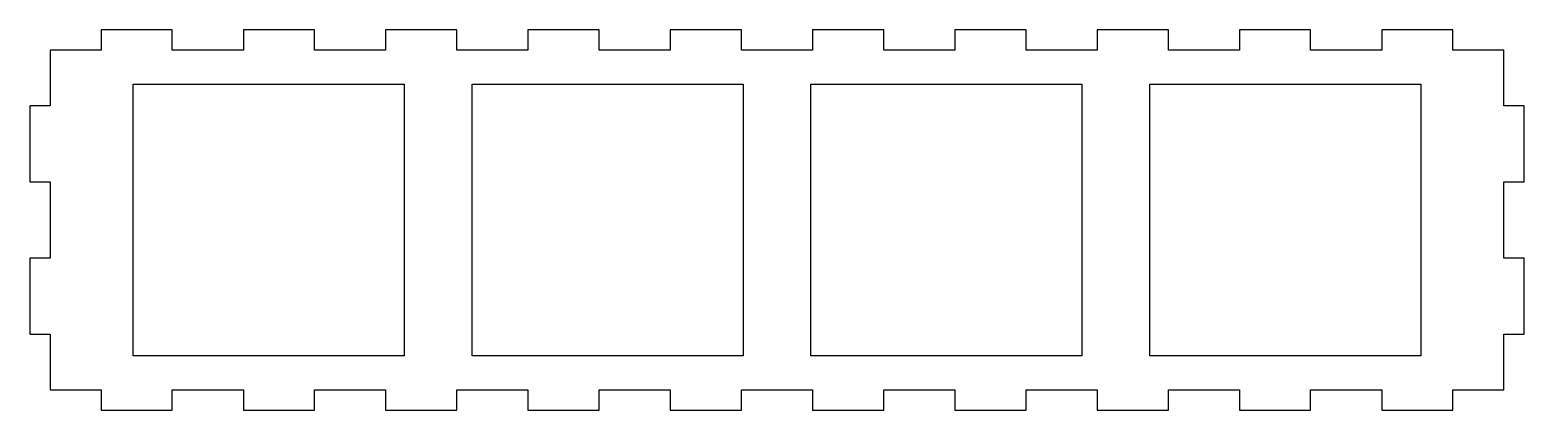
# Model space of a CAD drawing. Header units: millimetres. Extents: x -76 to 144, y 53 to 109.
import ezdxf

# ---------------------------------------------------------------- set-up
doc = ezdxf.new("R2010")
doc.units = ezdxf.units.MM

msp = doc.modelspace()

# ---------------------------------------------------------------- linework, layer by layer
for points in [[(133.73, 106.24), (133.73, 109.24), (123.23, 109.24), (123.23, 106.24), (112.73, 106.24), (112.73, 109.24), (102.23, 109.24), (102.23, 106.24), (91.73, 106.24), (91.73, 109.24), (81.23, 109.24), (81.23, 106.24), (70.73, 106.24), (70.73, 109.24), (60.23, 109.24), (60.23, 106.24), (49.73, 106.24), (49.73, 109.24), (39.23, 109.24), (39.23, 106.24), (28.73, 106.24), (28.73, 109.24), (18.23, 109.24), (18.23, 106.24), (7.73, 106.24), (7.73, 109.24), (-2.77, 109.24), (-2.77, 106.24), (-13.27, 106.24), (-13.27, 109.24), (-23.77, 109.24), (-23.77, 106.24), (-34.27, 106.24), (-34.27, 109.24), (-44.77, 109.24), (-44.77, 106.24), (-55.27, 106.24), (-55.27, 109.24), (-65.77, 109.24), (-65.77, 106.24), (-73.27, 106.24), (-73.27, 98.04), (-76.27, 98.04), (-76.27, 86.84), (-73.27, 86.84), (-73.27, 75.64), (-76.27, 75.64), (-76.27, 64.44), (-73.27, 64.44), (-73.27, 56.24), (-65.77, 56.24), (-65.77, 53.24), (-55.27, 53.24), (-55.27, 56.24), (-44.77, 56.24), (-44.77, 53.24), (-34.27, 53.24), (-34.27, 56.24), (-23.77, 56.24), (-23.77, 53.24), (-13.27, 53.24), (-13.27, 56.24), (-2.77, 56.24), (-2.77, 53.24), (7.73, 53.24), (7.73, 56.24), (18.23, 56.24), (18.23, 53.24), (28.73, 53.24), (28.73, 56.24), (39.23, 56.24), (39.23, 53.24), (49.73, 53.24), (49.73, 56.24), (60.23, 56.24), (60.23, 53.24), (70.73, 53.24), (70.73, 56.24), (81.23, 56.24), (81.23, 53.24), (91.73, 53.24), (91.73, 56.24), (102.23, 56.24), (102.23, 53.24), (112.73, 53.24), (112.73, 56.24), (123.23, 56.24), (123.23, 53.24), (133.73, 53.24), (133.73, 56.24), (141.23, 56.24), (141.23, 64.44), (144.23, 64.44), (144.23, 75.64), (141.23, 75.64), (141.23, 86.84), (144.23, 86.84), (144.23, 98.04), (141.23, 98.04), (141.23, 106.24)], [(-21.02, 101.24), (-21.02, 61.24), (-61.02, 61.24), (-61.02, 101.24)], [(28.98, 101.24), (28.98, 61.24), (-11.02, 61.24), (-11.02, 101.24)], [(78.98, 101.24), (78.98, 61.24), (38.98, 61.24), (38.98, 101.24)], [(128.98, 101.24), (128.98, 61.24), (88.98, 61.24), (88.98, 101.24)]]:
    msp.add_lwpolyline(points, close=True)

doc.saveas('drawing.dxf')
